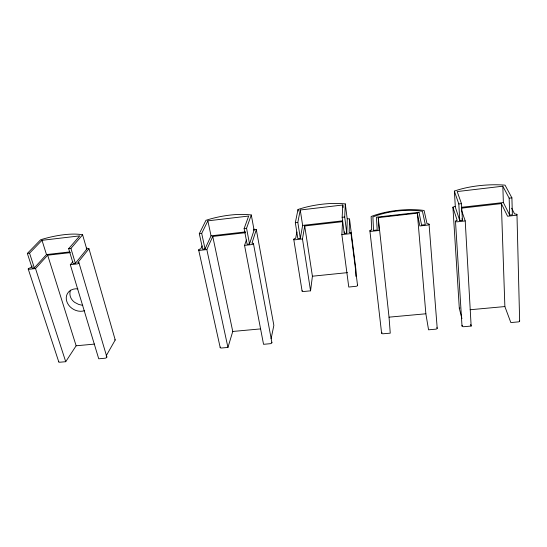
<?xml version="1.0" encoding="UTF-8"?>
<svg xmlns="http://www.w3.org/2000/svg" width="547" height="547" viewBox="0 0 547 547"><rect width="100%" height="100%" fill="white"/><g stroke="black" fill="none" stroke-linecap="round" stroke-linejoin="round"><path stroke-width="0.82" d="M355.858 276.372L355.906 269.63L349.533 218.991A45.059 16.793 -8.4 0 0 347.283 218.67M349.533 218.991L349.143 232.427A1.826 0.677 -7.6 0 1 350.921 232.824A1.826 0.677 -7.6 0 1 349.574 233.726L341.861 234.601L348.767 287.045L356.241 286.279A1.764 0.773 -7.1 0 0 357.444 285.144M342.819 204.995L342.155 217.316L344.254 233.446L346.777 233.166L347.277 219.504L345.301 203.928A45.387 16.075 -8.6 0 0 298.019 209.487L295.325 222.691L297.848 238.601L300.324 238.328L302.635 225.398L300.255 209.993L342.819 204.995L343.133 207.457M344.254 233.446L344.323 231.839M346.777 233.166L344.706 217.022L345.301 203.928M341.861 234.601L342.531 221.672L304.706 225.973L302.47 238.971L310.559 290.826L303.681 291.51A1.737 0.759 -9 0 1 302.204 290.648M310.559 290.826L312.412 276.214L304.706 225.973M296.877 232.003L295.647 238.369A1.791 0.67 -9.3 0 0 293.746 239.258A1.791 0.67 -9.3 0 0 295.38 239.757L302.47 238.971M300.324 238.328L297.821 222.403L300.255 209.993M271.114 338.709L273.856 325.383L256.324 229.624A43.992 16.109 -11.3 0 0 253.651 229.193M220.311 347.092A1.648 0.8 -12.8 0 0 221.528 348.008L227.942 347.441L232.755 331.455L212.769 236.427L245.671 232.687M256.324 229.624L251.928 243.23A1.771 0.656 -10.6 0 1 253.452 243.647A1.771 0.656 -10.6 0 1 251.935 244.55L244.55 245.391L263.545 344.309L270.512 343.673A1.662 0.82 -10.7 0 0 271.613 342.224M249.528 243.962L254.088 230.137L251.292 214.985A44.3 15.412 -11.3 0 0 205.959 220.311L199.306 233.699L202.677 249.165L205.05 248.906L211.033 235.832L207.867 220.838L248.666 216.051L244.126 228.557L247.107 244.235L249.528 243.962L246.56 228.277L251.292 214.985M244.55 245.391L246.403 240.003M227.942 347.441L206.841 249.569L212.769 236.427M202.144 245.883L200.715 248.926A1.757 0.636 -12.1 0 0 198.691 249.808A1.757 0.636 -12.1 0 0 200.052 250.321L206.841 249.569M205.05 248.906L201.699 233.425L207.867 220.838M106.166 355.858L115.226 339.974L88.976 248.721A43.685 14.379 -15.6 0 0 86.344 248.147M58.796 361.642A1.655 0.711 -18.4 0 0 59.787 362.223L65.729 361.704L76.136 345.779L47.671 255.196L70.331 252.625M88.976 248.721L77.831 262.581A1.75 0.588 -15.2 0 1 78.925 263.018A1.75 0.588 -15.2 0 1 77.134 263.921L70.31 264.7L98.734 358.798L105.195 358.203A1.648 0.738 -17.1 0 0 106.713 357.389A1.648 0.738 -17.1 0 0 106.426 356.617M27.35 253.418L29.552 253.165L42.003 240.311L79.739 235.88L68.669 248.68L73.134 263.551L75.363 263.305L86.768 249.22L82.604 234.82A43.992 13.737 -15.4 0 0 40.669 239.75L27.35 253.418L32.143 268.105L34.331 267.859L46.488 254.567L69.79 251.914M70.31 264.7L72.915 261.528M68.669 248.68L70.919 248.42L82.604 234.82M32.252 266.02L30.57 267.832A1.757 0.568 -16.1 0 0 28.355 268.714A1.757 0.568 -16.1 0 0 29.258 269.254L35.521 268.556L47.671 255.196M502.83 186.206L457.189 191.566L461.477 203.634L462.447 220.325L459.788 220.619L455.35 207.176L454.359 191.108A48.929 16.636 -4.2 0 1 505.045 185.146L511.903 197.85L512.375 214.78L509.66 215.08L503.363 202.54L502.83 186.206L509.161 198.164L509.66 215.08M199.306 233.699L201.699 233.425M244.126 228.557L246.56 228.277M295.325 222.691L297.821 222.403M342.155 217.316L344.706 217.022M454.359 191.108L458.796 203.942L461.477 203.634M509.161 198.164L511.903 197.85M211.033 235.832L245.589 231.894M302.635 225.398L342.292 220.879M461.511 207.306L503.363 202.54M429.06 224.243A1.887 0.691 -5.4 0 0 427.036 223.771L424.096 210.479A46.433 17.148 -6.2 0 0 371.119 216.523L371.68 229.925A1.839 0.684 -7 0 0 369.895 230.718A1.839 0.684 -7 0 0 371.263 231.319L379.078 230.478L378.237 217.617L417.334 213.166L419.843 225.959L427.337 225.132A1.887 0.691 -5.4 0 0 429.06 224.243L437.203 328.248M461.654 208.127L501.353 203.614L507.568 216.236L515.848 215.292A1.976 0.697 -3.1 0 0 516.888 214.403A1.976 0.697 -3.1 0 0 514.652 214.034L511.623 208.202M462.468 325.294A1.791 0.862 -2.2 0 0 462.188 326.279A1.791 0.862 -2.2 0 0 464 326.689L471.145 326.06L465.223 220.933L457.607 221.774A1.914 0.697 -4.6 0 1 455.494 221.309L461.996 325.923M312.412 276.214L347.482 272.632M76.136 345.779L94.597 344.09M232.755 331.455L260.379 328.925M378.237 217.617L389.04 317.157L425.86 313.787L428.561 329.807L435.597 329.185A1.764 0.862 -3.3 0 0 437.074 328.583A1.764 0.862 -3.3 0 0 436.766 327.708M470.16 309.739L504.874 306.559L510.843 322.573L518.59 321.862A1.853 0.868 -0.2 0 0 519.397 320.638M82.761 305.363L78.72 304.447L74.816 302.436A12.677 11.22 6 0 1 73.9 301.725A12.636 11.213 3.8 0 1 72.772 300.659L72.519 300.371A12.349 10.988 1.6 0 1 71.048 298.218L70.884 297.889A12.137 10.824 -0.6 0 1 70.03 295.12L69.989 294.799A12.349 10.988 1.6 0 1 70.023 292.235L70.078 291.879A12.636 11.213 3.8 0 1 70.44 290.471M461.36 209.816L465.223 220.933M461.914 218.745L462.447 220.325M28.225 269.015L58.775 361.882M35.521 268.556L65.729 361.704M29.552 253.165L34.331 267.859M455.111 206.349A48.539 17.367 -3.8 0 0 452.916 207.19L457.169 220.42A1.914 0.697 -4.6 0 0 455.494 221.309M42.003 240.311L46.488 254.567M70.919 248.42L75.363 263.305M78.959 262.833L106.85 356.959M470.707 324.46L471.145 326.06M452.916 207.19L459.309 308.323L461.942 318.641M198.664 249.965L220.195 347.55M253.446 243.593L271.893 342.572M293.753 239.36L302.088 291.018M298.019 209.487L298.272 211.108M350.928 232.872L357.547 285.356M369.888 230.813L381.587 333.089M417.334 213.166L425.86 313.787M389.04 317.157L390.25 333.171L382.907 333.786A1.723 0.855 -5.6 0 1 382.045 332.439M458.796 203.942L459.788 220.619M501.353 203.614L504.874 306.559M516.977 214.595L519.65 321.055M253.343 230.027A43.883 16.109 -11.3 0 1 254.088 230.137M114.733 339.783A41.148 18.058 -17.7 0 1 115.226 339.974M86.18 249.097A43.589 14.372 -15.7 0 1 86.768 249.22M70.44 290.457A12.677 11.22 6 0 1 70.556 290.129M84.477 310.71A12.916 10.625 30.4 0 1 66.713 301.233A12.916 10.625 30.4 0 1 77.879 288.843M459.309 308.323A45.456 21.552 -1.2 0 1 459.979 308.009M419.002 212.339L376.439 217.18L377.198 229.993L373.539 230.403L372.897 216.954A40.868 15.029 -6.2 0 1 422.448 211.306L425.313 224.653L421.587 225.07L419.002 212.339"/></g></svg>
